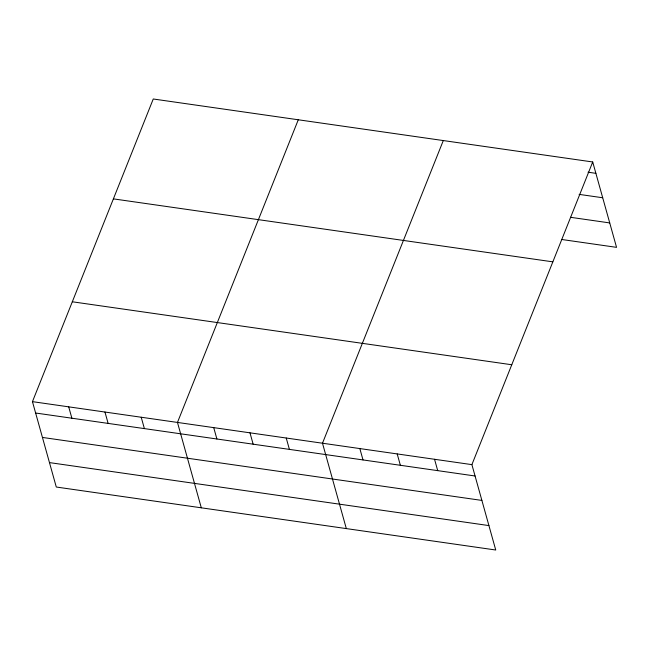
<?xml version="1.0" encoding="UTF-8"?>
<svg xmlns="http://www.w3.org/2000/svg" width="649" height="649" viewBox="0 0 649 649"><rect width="100%" height="100%" fill="white"/><g stroke="black" fill="none" stroke-linecap="round" stroke-linejoin="round"><path stroke-width="0.97" d="M592.715 161.974L471.896 464.635L495.739 550.011L56.285 487.026L32.45 401.65L153.261 98.989L592.715 161.974L616.55 247.35L561.507 239.457M298.28 119.773L177.469 422.434L201.304 507.81M443.299 140.557L322.488 443.218L346.323 528.594M588.018 172.204L595.887 173.332M579.111 194.375L602.702 197.758M570.414 217.285L609.727 222.923M113.397 198.87L552.843 261.847M72.315 301.777L511.769 364.754M32.45 401.65L471.896 464.635M35.622 413.015L475.068 475.993M42.445 437.434L481.891 500.42M49.47 462.599L488.916 525.585M434.546 459.281L437.718 470.639M397.196 453.927L400.368 465.284M359.838 448.573L363.01 459.93M286.233 438.026L289.405 449.384M249.979 432.826L253.151 444.184M213.724 427.634L216.896 438.992M141.214 417.242L144.386 428.6M104.96 412.042L108.132 423.408M68.705 406.85L71.877 418.207"/></g></svg>
